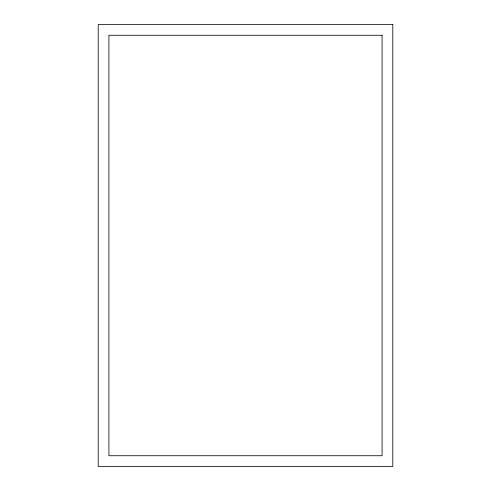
<?xml version="1.0" encoding="UTF-8"?>
<svg xmlns="http://www.w3.org/2000/svg" width="491" height="491" viewBox="0 0 491 491"><rect width="100%" height="100%" fill="white"/><g stroke="black" fill="none" stroke-linecap="round" stroke-linejoin="round"><path stroke-width="0.74" d="M392.8 24.55L98.2 24.55L98.2 466.45L392.8 466.45L392.8 24.55M382.084 35.266L108.916 35.266L108.916 455.734L382.084 455.734L382.084 35.266"/></g></svg>
